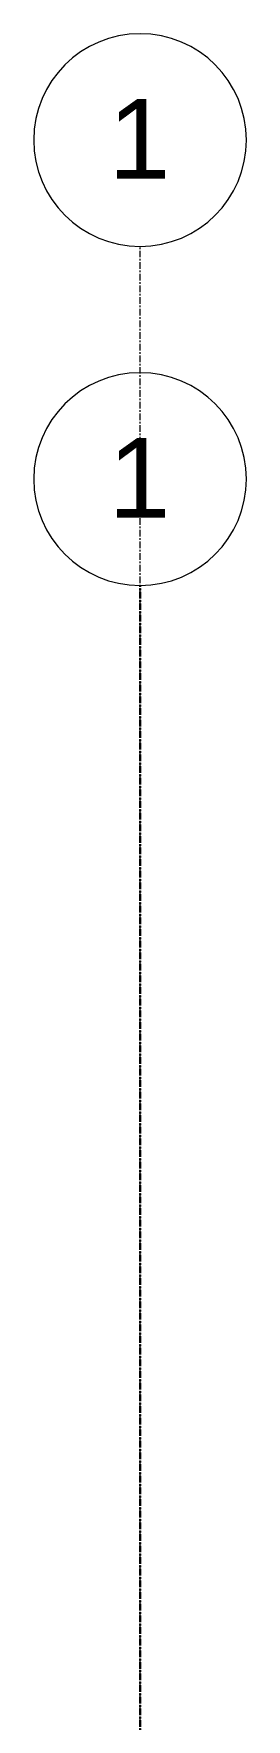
# Model space of a CAD drawing. Header units: inches. Extents: x -4058 to -1781, y 9814 to 12289.
# Drawn here: x -3489.3 to -3473.3, y 12162.2 to 12289 of the extents above; entities that cross this region are included whole.
import ezdxf

# ---------------------------------------------------------------- set-up
doc = ezdxf.new("R2010")
doc.units = ezdxf.units.IN
doc.header["$MEASUREMENT"] = 0
doc.linetypes.add('Grid Line 1_2_', pattern=[0.875, 0.5, -0.125, 0.125, -0.125])
doc.linetypes.add('Grid Line 1_2__2_', pattern=[0.875, 0.5, -0.125, 0.125, -0.125])
for name, color, linetype, lineweight in [('0-1', 7, 'Continuous', 5), ('0-3', 165, 'Continuous', 5), ('S-GRID-1', 1, 'Grid Line 1_2_', 9), ('S-GRID-2', 1, 'Grid Line 1_2__2_', 30), ('S-GRID-IDEN', 1, 'Continuous', 9), ('S-GRID-IDEN-1', 147, 'Continuous', 9)]:
    doc.layers.add(name, color=color, linetype=linetype, lineweight=lineweight)
doc.styles.add('Arial', font='arial.ttf', dxfattribs={"height": 6})

# ---------------------------------------------------------------- blocks, each defined once
blk = doc.blocks.new('Grid - Grid Head - Circle-50561-UNITS PLANS - 3RD FLOOR')
at = {"layer": 'S-GRID-IDEN-1'}
for start, end in [(360, 180), (180, 360)]:
    blk.add_arc((0, 0), 0.25, start, end, dxfattribs=at)
blk = doc.blocks.new('CTR - 1st Phase - Shell_rvt-1-UNITS PLANS - 3RD FLOOR')
at = {"layer": 'S-GRID-1'}
blk.add_line((-3481.32, 9836.18), (-3481.32, 12273), dxfattribs=at)
at = {"layer": '0-3', "xscale": 31.99999999999999, "yscale": 31.99999999999999, "zscale": 31.99999999999999}
blk.add_blockref('Grid - Grid Head - Circle-50561-UNITS PLANS - 3RD FLOOR', (-3481.32, 12281), dxfattribs=at)
at = {"layer": 'S-GRID-IDEN', "insert": (-3483.7, 12284.09), "char_height": 6, "width": 5.656, "attachment_point": 1, "style": 'Arial'}
blk.add_mtext('1', dxfattribs=at)
blk = doc.blocks.new('Grid - Grid Head - Circle-1738874-UNITS PLANS - 3RD FLOOR')
at = {"layer": 'S-GRID-IDEN-1'}
for start, end in [(360, 180), (180, 360)]:
    blk.add_arc((0, 0), 0.25, start, end, dxfattribs=at)
blk = doc.blocks.new('CTR - 1st Phase - Structure_rvt-1-UNITS PLANS - 3RD FLOOR')
at = {"layer": 'S-GRID-2'}
blk.add_line((-3481.32, 9814.03), (-3481.32, 12247.5), dxfattribs=at)
at = {"layer": '0-3', "xscale": 31.99999999999999, "yscale": 31.99999999999999, "zscale": 31.99999999999999}
blk.add_blockref('Grid - Grid Head - Circle-1738874-UNITS PLANS - 3RD FLOOR', (-3481.32, 12255.5), dxfattribs=at)
at = {"layer": 'S-GRID-IDEN', "insert": (-3483.7, 12258.6), "char_height": 6, "width": 5.656, "attachment_point": 1, "style": 'Arial'}
blk.add_mtext('1', dxfattribs=at)

msp = doc.modelspace()

# ---------------------------------------------------------------- block references
at = {"layer": '0-1'}
for name in ['CTR - 1st Phase - Shell_rvt-1-UNITS PLANS - 3RD FLOOR', 'CTR - 1st Phase - Structure_rvt-1-UNITS PLANS - 3RD FLOOR']:
    msp.add_blockref(name, (0, 0), dxfattribs=at)

doc.saveas('drawing.dxf')
